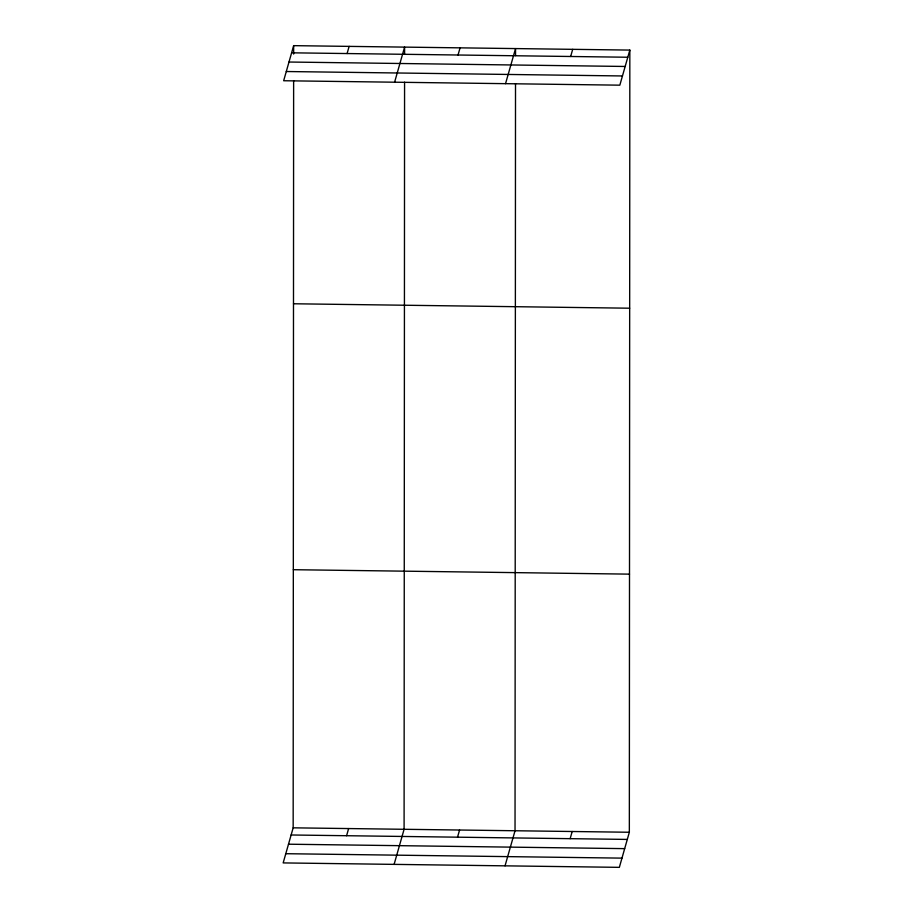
<?xml version="1.0" encoding="UTF-8"?>
<svg xmlns="http://www.w3.org/2000/svg" width="913" height="913" viewBox="0 0 913 913"><rect width="100%" height="100%" fill="white"/><g stroke="black" fill="none" stroke-linecap="round" stroke-linejoin="round"><path stroke-width="1.37" d="M629.833 50.089L619.836 85.171L283.658 80.743L293.655 45.65L629.833 50.089L629.342 832.257L619.345 867.35L283.167 862.911L293.164 827.829L293.632 80.721M293.655 54.072L293.655 45.65M404.573 82.181L404.094 829.289L394.108 864.383M404.596 54.129L404.596 47.111L394.599 82.204M515.514 83.642L515.035 830.75L505.037 865.844M515.537 55.59L515.537 48.583L505.54 83.665M347.088 53.547L349.131 46.38M458.029 55.008L460.072 47.841M346.586 835.715L348.629 828.559M570.648 56.492L572.691 49.336M457.527 837.187L459.57 830.02M570.146 838.67L572.189 831.503M291.624 52.817L627.79 57.245M288.999 62.027L625.165 66.466M286.294 71.522L622.461 75.962M293.495 303.767L629.673 308.206M293.324 569.701L629.502 574.14M293.164 827.829L629.342 832.257M291.121 834.984L627.299 839.424M288.497 844.205L624.675 848.634M285.792 853.701L621.97 858.129"/></g></svg>
